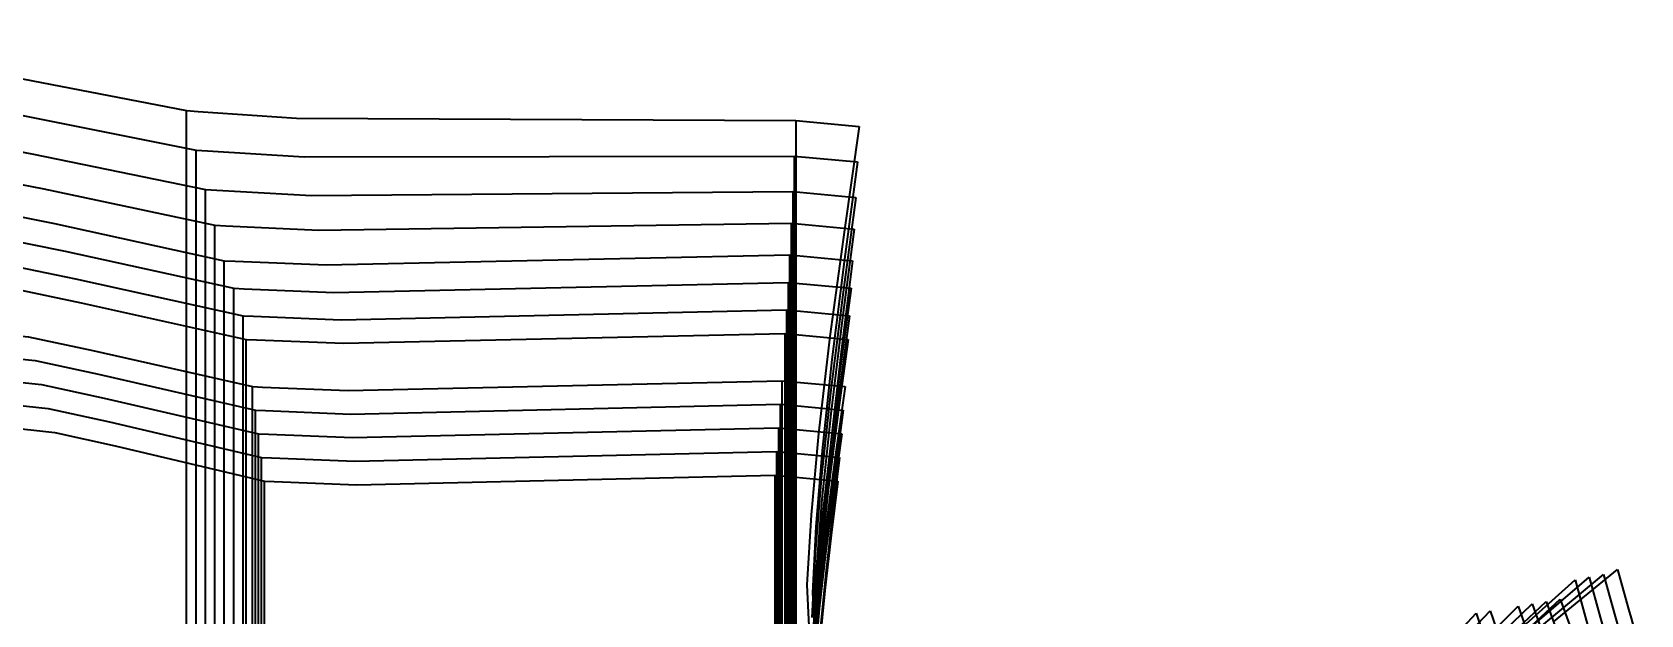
# Model space of a CAD drawing. Extents: x -93.6 to 5.6, y -2 to 41.8.
# Drawn here: x -78.12 to -57.94, y 34.52 to 41.83 of the extents above; entities that cross this region are included whole.
import ezdxf

# ---------------------------------------------------------------- set-up
doc = ezdxf.new("R2010")
doc.units = 0

# ---------------------------------------------------------------- blocks, each defined once
blk = doc.blocks.new('C-S1615WWO206-B_26')
at = {"layer": '1'}
for points in [[(-83.2016, 37.3749), (-82.8079, 37.3427), (-82.4593, 37.3143), (-77.8315, 36.8043), (-77.0754, 36.637), (-75.2014, 36.1936)], [(-75.2014, 36.1936), (-75.079, 36.1887), (-74.0443, 36.1472), (-68.7992, 36.268), (-68.0095, 36.1941)], [(-68.0095, 36.1941), (-68.093, 35.5174), (-68.173, 34.8204), (-68.2352, 34.1858)]]:
    blk.add_lwpolyline(points, dxfattribs=at)
at = {"layer": '8'}
for p, q in [((-75.2014, 30.111), (-75.2014, 36.1939)), ((-68.799, 36.2663), (-68.799, 30.111))]:
    blk.add_line(p, q, dxfattribs=at)
blk = doc.blocks.new('C-S1615WWO206-B_28')
at = {"layer": '1'}
for points in [[(-83.3768, 37.6715), (-82.9758, 37.6397), (-82.6213, 37.6116), (-77.9146, 37.1045), (-77.1454, 36.9363), (-75.2388, 36.4901)], [(-75.2388, 36.4901), (-75.1153, 36.4851), (-74.071, 36.4431), (-68.7775, 36.5644), (-67.9875, 36.4905)], [(-67.9875, 36.4905), (-68.0768, 35.7745), (-68.1624, 35.037), (-68.229, 34.3657)]]:
    blk.add_lwpolyline(points, dxfattribs=at)
at = {"layer": '8'}
for p, q in [((-68.7773, 36.5627), (-68.7773, 30.1122)), ((-75.2388, 30.1122), (-75.2388, 36.4904))]:
    blk.add_line(p, q, dxfattribs=at)
blk = doc.blocks.new('C-S1615WWO206-B_30')
at = {"layer": '1'}
for points in [[(-83.5523, 37.968), (-83.1439, 37.9367), (-82.7834, 37.9091), (-77.9978, 37.4049), (-77.2155, 37.2357), (-75.2764, 36.7867)], [(-75.2764, 36.7867), (-75.1517, 36.7816), (-74.098, 36.7392), (-68.756, 36.8609), (-67.9615, 36.7866)], [(-67.9615, 36.7866), (-68.0652, 36.0471), (-68.1653, 35.2852), (-68.2448, 34.5915), (-68.2959, 34.0107)]]:
    blk.add_lwpolyline(points, dxfattribs=at)
at = {"layer": '8'}
for p, q in [((-75.2764, 30.1135), (-75.2764, 36.787)), ((-68.7558, 36.8592), (-68.7558, 30.1135))]:
    blk.add_line(p, q, dxfattribs=at)
blk = doc.blocks.new('C-S1615WWO206-B_32')
at = {"layer": '1'}
for points in [[(-83.7279, 38.2645), (-83.3121, 38.2336), (-82.9458, 38.2063), (-78.0812, 37.705), (-77.2858, 37.5349), (-75.3142, 37.0831)], [(-75.3142, 37.0831), (-75.1884, 37.078), (-74.1251, 37.035), (-68.7347, 37.1572), (-67.9414, 37.083)], [(-67.9414, 37.083), (-68.0482, 36.2989), (-68.1511, 35.4911), (-68.2325, 34.7556), (-68.2842, 34.1399)], [(-60.5201, 33.9776), (-60.0034, 34.5352)], [(-60.0034, 34.5352), (-59.8504, 34.0954), (-59.8163, 33.9977), (-59.7087, 33.6886)]]:
    blk.add_lwpolyline(points, dxfattribs=at)
at = {"layer": '8'}
for p, q in [((-68.7345, 37.1555), (-68.7345, 30.1146)), ((-75.3142, 30.1146), (-75.3142, 37.0834))]:
    blk.add_line(p, q, dxfattribs=at)
blk = doc.blocks.new('C-S1615WWO206-B_34')
at = {"layer": '1'}
for points in [[(-83.9037, 38.561), (-83.4806, 38.5304), (-83.1083, 38.5035), (-78.1649, 38.0051), (-77.3564, 37.8341), (-75.3522, 37.3795)], [(-75.3522, 37.3795), (-75.2253, 37.3743), (-74.1524, 37.3308), (-68.7136, 37.4535), (-67.9191, 37.3792)], [(-67.9191, 37.3792), (-68.0346, 36.5555), (-68.1462, 35.7068), (-68.2349, 34.9341), (-68.2918, 34.2872)], [(-60.3672, 33.9979), (-59.8261, 34.5653)], [(-59.8261, 34.5653), (-59.6739, 34.1299), (-59.6401, 34.0333), (-59.5301, 33.7191)]]:
    blk.add_lwpolyline(points, dxfattribs=at)
at = {"layer": '8'}
for p, q in [((-75.3522, 30.1157), (-75.3522, 37.3798)), ((-68.7134, 37.4518), (-68.7134, 30.1157))]:
    blk.add_line(p, q, dxfattribs=at)
blk = doc.blocks.new('C-S1615WWO206-B_38')
at = {"layer": '1'}
for points in [[(-84.258, 39.1538), (-83.8206, 39.124), (-83.4365, 39.0979), (-78.3351, 38.6053), (-77.5004, 38.4323), (-75.4311, 37.9722)], [(-75.4311, 37.9722), (-75.3019, 37.9669), (-74.21, 37.9224), (-68.6743, 38.046), (-67.8808, 37.9718)], [(-67.8808, 37.9718), (-68.0058, 37.0578), (-68.1263, 36.1161), (-68.2217, 35.2587), (-68.2824, 34.5411), (-68.3148, 33.9224)], [(-60.0644, 34.0388), (-59.4746, 34.6254)], [(-59.4746, 34.6254), (-59.3239, 34.1988), (-59.2904, 34.1044), (-59.1756, 33.7803)]]:
    blk.add_lwpolyline(points, dxfattribs=at)
at = {"layer": '8'}
for p, q in [((-75.4311, 30.1178), (-75.4311, 37.9725)), ((-68.6741, 38.0443), (-68.6741, 30.1178))]:
    blk.add_line(p, q, dxfattribs=at)
blk = doc.blocks.new('C-S1615WWO206-B_40')
at = {"layer": '1'}
for points in [[(-84.4352, 39.4501), (-83.9906, 39.4208), (-83.6005, 39.3951), (-78.4202, 38.9054), (-77.5724, 38.7315), (-75.4705, 38.2686)], [(-75.4705, 38.2686), (-75.3402, 38.2632), (-74.2387, 38.2182), (-68.6546, 38.3423), (-67.8615, 38.2681)], [(-67.8615, 38.2681), (-67.991, 37.3111), (-68.1158, 36.3251), (-68.2144, 35.4275), (-68.2769, 34.6761), (-68.31, 34.0284)], [(-59.9133, 34.0591), (-59.2993, 34.6552)], [(-59.2993, 34.6552), (-59.149, 34.2326), (-59.1156, 34.1392), (-58.9984, 33.8107)]]:
    blk.add_lwpolyline(points, dxfattribs=at)
at = {"layer": '8'}
for p, q in [((-75.4705, 30.1189), (-75.4705, 38.2689)), ((-68.6544, 38.3406), (-68.6544, 30.1189))]:
    blk.add_line(p, q, dxfattribs=at)
blk = doc.blocks.new('C-S1615WWO206-B_42')
at = {"layer": '1'}
for points in [[(-84.6124, 39.7951), (-84.1647, 39.7659), (-83.7721, 39.7404), (-78.5579, 39.2519), (-77.7044, 39.0777), (-75.5886, 38.6135)], [(-75.5886, 38.6135), (-75.4557, 38.608), (-74.3319, 38.5618), (-68.6349, 38.6871), (-67.8413, 38.6129)], [(-67.8413, 38.6129), (-67.9792, 37.6061), (-68.1121, 36.5688), (-68.2172, 35.6243), (-68.2841, 34.8338), (-68.3199, 34.1522)], [(-59.762, 34.0803), (-59.1238, 34.6845)], [(-59.1238, 34.6845), (-58.9738, 34.2656), (-58.9406, 34.1731), (-58.8212, 33.8407)]]:
    blk.add_lwpolyline(points, dxfattribs=at)
at = {"layer": '8'}
for p, q in [((-75.5886, 30.1193), (-75.5886, 38.6138)), ((-68.6347, 38.6854), (-68.6347, 30.1193))]:
    blk.add_line(p, q, dxfattribs=at)
blk = doc.blocks.new('C-S1615WWO206-B_44')
at = {"layer": '1'}
for points in [[(-84.7896, 40.14), (-84.3388, 40.1111), (-83.9437, 40.0857), (-78.6956, 39.5985), (-77.8365, 39.4239), (-75.7067, 38.9585)], [(-75.7067, 38.9585), (-75.5711, 38.9529), (-74.4251, 38.9055), (-68.6152, 39.032), (-67.8253, 38.9581)], [(-67.8253, 38.9581), (-67.9628, 37.8527), (-68.0946, 36.7139), (-68.1973, 35.6773), (-68.26, 34.8098), (-68.2902, 34.0623)], [(-59.6049, 34.1034), (-58.9477, 34.714)], [(-58.9477, 34.714), (-58.7983, 34.2986), (-58.7653, 34.207), (-58.644, 33.8707)]]:
    blk.add_lwpolyline(points, dxfattribs=at)
at = {"layer": '8'}
for p, q in [((-75.7067, 30.1198), (-75.7067, 38.9588)), ((-68.615, 39.0303), (-68.615, 30.1198))]:
    blk.add_line(p, q, dxfattribs=at)
blk = doc.blocks.new('C-S1615WWO206-B_46')
at = {"layer": '1'}
for points in [[(-84.9668, 40.5371), (-84.5116, 40.5106), (-84.1142, 40.4875), (-78.8341, 40.0299), (-77.9692, 39.8595), (-75.8248, 39.4047)], [(-75.8248, 39.4047), (-75.6866, 39.398), (-74.5188, 39.3415), (-68.5955, 39.429), (-67.8035, 39.3549)], [(-67.8035, 39.3549), (-67.9539, 38.2133), (-68.0986, 37.0372), (-68.2124, 35.9666), (-68.2837, 35.0704), (-68.3204, 34.298)], [(-59.459, 34.3269), (-58.761, 34.956)], [(-58.761, 34.956), (-58.6202, 34.4495), (-58.5875, 34.3325), (-58.4676, 33.9026)]]:
    blk.add_lwpolyline(points, dxfattribs=at)
at = {"layer": '8'}
for p, q in [((-75.8248, 30.1231), (-75.8248, 39.405)), ((-68.5953, 39.4273), (-68.5953, 30.1231))]:
    blk.add_line(p, q, dxfattribs=at)
blk = doc.blocks.new('C-S1615WWO206-B_48')
at = {"layer": '1'}
for points in [[(-85.144, 40.9341), (-84.6845, 40.9101), (-84.2847, 40.8893), (-78.9727, 40.4612), (-78.102, 40.2952), (-75.9429, 39.8509)], [(-75.9429, 39.8509), (-75.8022, 39.8431), (-74.6125, 39.7776), (-68.5758, 39.826), (-67.7829, 39.7518)], [(-67.7829, 39.7518), (-67.943, 38.5624), (-68.0972, 37.337), (-68.219, 36.2213), (-68.2959, 35.2875), (-68.3365, 34.4825)], [(-59.3243, 34.3533), (-58.5846, 34.9886)], [(-58.5846, 34.9886), (-58.4443, 34.4853), (-58.4118, 34.3692), (-58.2905, 33.9355)]]:
    blk.add_lwpolyline(points, dxfattribs=at)
at = {"layer": '8'}
for p, q in [((-75.9429, 30.1264), (-75.9429, 39.8512)), ((-68.5756, 39.8243), (-68.5756, 30.1264))]:
    blk.add_line(p, q, dxfattribs=at)
blk = doc.blocks.new('C-S1615WWO206-B_50')
at = {"layer": '1'}
for points in [[(-85.3212, 41.3802), (-84.8573, 41.3589), (-84.4552, 41.3404), (-79.1112, 40.9419), (-78.2347, 40.7802), (-76.061, 40.3464)], [(-76.061, 40.3464), (-75.9177, 40.3375), (-74.706, 40.2629), (-68.5561, 40.2723), (-67.7633, 40.1981)], [(-67.7633, 40.1981), (-67.9267, 38.9781), (-68.0839, 37.7212), (-68.2079, 36.5769), (-68.2861, 35.6191), (-68.3271, 34.7934), (-68.2952, 34.2229)], [(-59.1791, 34.3767), (-58.4025, 35.0226)], [(-58.4025, 35.0226), (-58.2659, 34.5236), (-58.2341, 34.408), (-58.1134, 33.9685)]]:
    blk.add_lwpolyline(points, dxfattribs=at)
at = {"layer": '8'}
for p, q in [((-76.061, 30.1298), (-76.061, 40.3467)), ((-68.5559, 40.2706), (-68.5559, 30.1298))]:
    blk.add_line(p, q, dxfattribs=at)
blk = doc.blocks.new('C-S1615WWO206-B_52')
at = {"layer": '1'}
for points in [[(-85.4984, 41.8264), (-85.0302, 41.8075), (-84.6258, 41.7913), (-79.2498, 41.4224), (-78.3674, 41.265), (-76.1791, 40.8417)], [(-76.1791, 40.8417), (-76.0332, 40.8317), (-74.7998, 40.748), (-68.5364, 40.7184), (-67.7407, 40.6439)], [(-67.7407, 40.6439), (-67.9276, 39.3462), (-68.1084, 38.0092), (-68.2528, 36.7918), (-68.3463, 35.7725), (-68.3986, 34.8935), (-68.3709, 34.2855)], [(-59.0336, 34.43), (-58.2281, 35.0842)], [(-58.2281, 35.0842), (-58.0906, 34.5869), (-58.0586, 34.4719), (-57.9363, 34.0309)]]:
    blk.add_lwpolyline(points, dxfattribs=at)
at = {"layer": '8'}
for p, q in [((-76.1791, 30.133), (-76.1791, 40.842)), ((-68.5362, 40.7167), (-68.5362, 30.133))]:
    blk.add_line(p, q, dxfattribs=at)

msp = doc.modelspace()

# ---------------------------------------------------------------- block references
at = {"layer": '1'}
for name in ['C-S1615WWO206-B_52', 'C-S1615WWO206-B_50', 'C-S1615WWO206-B_48', 'C-S1615WWO206-B_46', 'C-S1615WWO206-B_44', 'C-S1615WWO206-B_42', 'C-S1615WWO206-B_40', 'C-S1615WWO206-B_38', 'C-S1615WWO206-B_34', 'C-S1615WWO206-B_32', 'C-S1615WWO206-B_30', 'C-S1615WWO206-B_28', 'C-S1615WWO206-B_26']:
    msp.add_blockref(name, (0, 0), dxfattribs=at)

doc.saveas('drawing.dxf')
